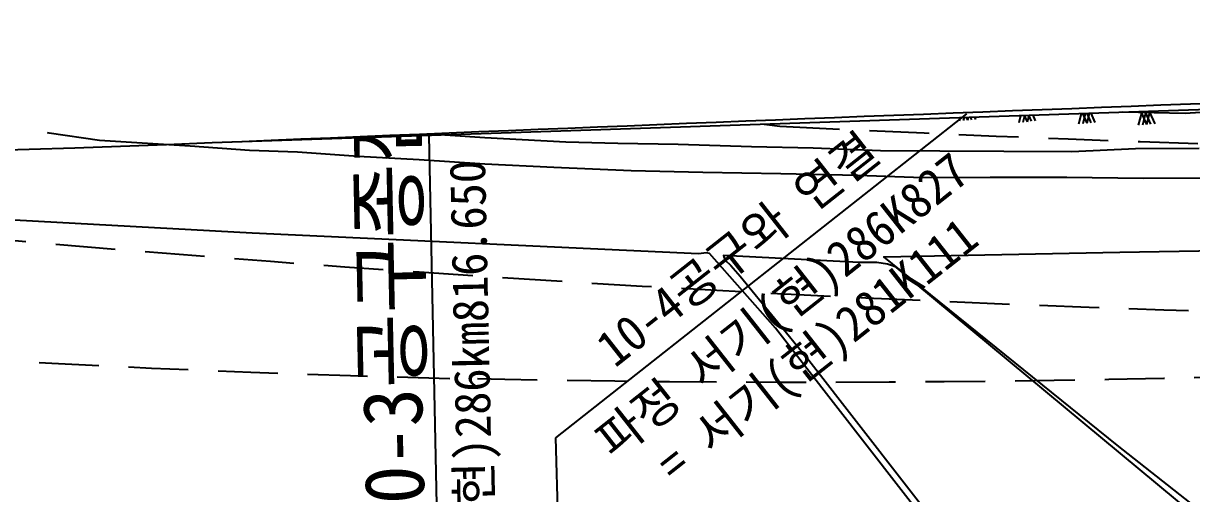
# Model space of a CAD drawing. Header units: millimetres. Extents: x 10470 to 11266, y 1103 to 1807.
# Drawn here: x 10781.2 to 10878.9, y 1522.7 to 1562 of the extents above; entities that cross this region are included whole.
import ezdxf
from ezdxf.enums import TextEntityAlignment as Align
from ezdxf.xclip import XClip

# ---------------------------------------------------------------- set-up
doc = ezdxf.new("R2010")
doc.units = ezdxf.units.MM
doc.header["$LTSCALE"] = 10
doc.header["$MEASUREMENT"] = 0
doc.header["$XCLIPFRAME"] = 2
doc.linetypes.add('DASHED', pattern=[0.75, 0.5, -0.25])
for name, color, linetype in [('TN-LEAL', 1, 'Continuous'), ('TN-LEAT', 3, 'Continuous'), ('TZ-BASE', 253, 'Continuous')]:
    doc.layers.add(name, color=color, linetype=linetype)
doc.layers.add('TX-PAPR', color=2, linetype='Continuous', plot=False)
doc.styles.get("Standard").update_dxf_attribs({"font": 'GulimChe.ttf'})
doc.dimstyles.new('ISO-25', dxfattribs={"dimtxt": 2.5, "dimasz": 2.5, "dimexe": 1.25, "dimexo": 0.625, "dimtad": 1, "dimtxsty": 'Standard', "dimcen": 2.5, "dimadec": 0, "dimazin": 0, "dimtfac": 1, "dimtmove": 0, "dimatfit": 3, "dimfxl": 0, "dimarcsym": 0})

# ---------------------------------------------------------------- blocks, each defined once
blk = doc.blocks.new('AZ080')
at = {"color": 0}
for points in [[(-0.6875746136780663, -1), (-0.3437873068390331, 0)], [(-0.3437873068390331, -1), (0, 0)], [(0, -1), (-0.3437873068390331, 0)], [(0.3437873068390331, -1), (0, 0)], [(0, -1), (0.3437873068390331, 0)], [(0.6875746136780663, -1), (0.3437873068390331, 0)]]:
    blk.add_lwpolyline(points, dxfattribs=at)
blk = doc.blocks.new('JD-FGFJ5DTHFDFHDFHDFHDFH')
at = {"layer": 'TZ-BASE'}
for p, q in [((275.7802852111054, -15.04973700374831), (273.9844382991432, 68.56703823292628)), ((242.3697373183386, 60.27841248322511, 38.73524233605405), (238.3195611345291, 60.90072661603335, 38.69610521431161)), ((246.5758903075766, 59.65159988694359, 38.75089718475112), (242.3697373183386, 60.27841248322511, 38.73524233605405)), ((249.719903639605, 59.45334457850549, 38.74306976040258), (246.5758903075766, 59.65159988694359, 38.75089718475112)), ((254.1846747912641, 59.1883076672093, 38.76655203344807), (249.719903639605, 59.45334457850549, 38.74306976040258)), ((259.1522483734589, 58.82046163373161, 38.75872460909954), (254.1846747912641, 59.1883076672093, 38.76655203344807)), ((263.1677100895904, 58.6779442349216, 38.8526537012816), (259.1522483734589, 58.82046163373161, 38.75872460909954)), ((268.2365969765233, 58.31088194437325, 38.80568915519051), (263.1677100895904, 58.6779442349216, 38.8526537012816)), ((273.3298231868248, 58.03326571261277, 38.80568915519051), (268.2365969765233, 58.31088194437325, 38.80568915519051)), ((278.8367086487124, 57.68523624789668, 38.80568915519051), (273.3298231868248, 58.03326571261277, 38.80568915519051)), ((284.6212833239988, 57.38746313477168, 38.79003430649356), (278.8367086487124, 57.68523624789668, 38.80568915519051)), ((291.0790551996615, 57.12818066030741, 38.86830854997856), (284.6212833239988, 57.38746313477168, 38.79003430649356)), ((297.0967009121377, 56.97816373646492, 38.86048112563002), (291.0790551996615, 57.12818066030741, 38.86830854997856)), ((303.6091297853854, 56.87520660442533, 38.92310052041807), (297.0967009121377, 56.97816373646492, 38.86048112563002)), ((310.0498314455908, 56.71983566792915, 38.9309279447666), (303.6091297853854, 56.87520660442533, 38.92310052041807)), ((315.491392104188, 56.52271236636443, 38.99354733955453), (310.0498314455908, 56.71983566792915, 38.9309279447666)), ((321.1354396139213, 56.5710622309125, 39.04051188564551), (315.491392104188, 56.52271236636443, 38.99354733955453)), ((327.5630112781073, 56.55507781915367, 39.04051188564551), (321.1354396139213, 56.5710622309125, 39.04051188564551)), ((333.935878429329, 56.48715675075073, 39.04051188564551), (327.5630112781073, 56.55507781915367, 39.04051188564551)), ((341.048948818061, 56.50671806541504, 39.00137476390307), (333.935878429329, 56.48715675075073, 39.04051188564551))]:
    blk.add_line(p, q, dxfattribs=at)
at = {"layer": 'TZ-BASE', "linetype": 'DASHED'}
blk.add_line((244.3692367736949, 67.92299067700515), (303.5396735426912, 60.8687329935492), dxfattribs=at)
at = {"layer": 'TZ-BASE', "linetype": 'DASHED', "flags": 128}
blk.add_lwpolyline([(410.6628255049291, 42.5495712083648, -0.0003301489116801438), (404.5970088959439, 42.24578900210327, -0.001400000892781756), (386.22258381953, 41.38930873043137, -0.001800001915863818), (367.844668011443, 40.65050620032707, -0.002200003514948404), (349.4630487188115, 40.05880096188048, -0.002600005818037575), (331.0782192858751, 39.64362026099116, -0.003000008953134295), (312.6915203600947, 39.43438968481496, -0.003400013048242592), (294.305280941684, 39.46051703125704, -0.003866686133386067), (275.9229590742616, 39.7513682761346, -0.004200024630516342)], format="xyb", dxfattribs=at)
at = {"layer": 'TZ-BASE'}
for points in [[(239.0727268751361, 62.85836968029616, 38.68827778996307), (241.2591848712764, 62.53264367429074, 38.68827778996307), (245.2740967044083, 62.06184332206612, 38.75089718475112), (247.6445528980694, 61.81335502309958, 38.75872460909954), (250.0075545679138, 61.67362990789115, 38.76655203344807), (252.3978423308581, 61.58947878953768, 38.8526537012816), (254.7074339594401, 61.52139421761967, 38.8526537012816), (256.8369694688008, 61.36537334002787, 38.80568915519051), (259.3106419847463, 61.18809873913415, 38.78220688214503), (261.7234144972754, 60.99548824573867, 38.77437945779661), (264.4525598466862, 60.76615952543216, 38.77437945779661), (267.3353829320113, 60.6164496067795, 38.77437945779661), (269.781075068342, 60.41465769871138, 38.77437945779661), (272.843872247875, 60.23844635952264, 38.77437945779661), (275.9423587659257, 60.113521188905, 38.77437945779661), (278.8266999643238, 59.91174693196081, 38.77437945779661), (281.9747401861532, 59.74797037267126, 38.74306976040258), (285.6114593931707, 59.55142416746821, 38.75872460909954), (289.9579318355536, 59.4346923995181, 38.82134400388758), (295.0310954026936, 59.35307486727834, 38.8526537012816), (301.1465913479624, 59.15134400001261, 38.91527309606953), (306.3159584234818, 59.03694102942245, 38.91527309606953), (311.9546892167127, 58.81180098105688, 38.94658279346356), (316.9239384589018, 58.78237361117499, 38.96223764216051), (322.279684825975, 58.77552880923031, 38.96223764216051), (327.9613759224594, 58.7488589406712, 38.97789249085758), (333.2961482212995, 58.98310351721011, 38.97789249085758), (338.6349566996214, 59.02095891552744, 39.10313128043355)], [(443.9341278341599, 68.84986522363033, 37.70984974640054), (337.4554216708639, 61.90658729011193, 37.61592065421859), (278.1686098503997, 63.34563181648264, 37.50633671333957), (211.3253718835185, 68.70752440241631, 37.51416413768811), (174.1804267092957, 74.79007099202136, 37.51416413768811)], [(235.0625748859893, 19.31445967813488, 34.85799999999999), (243.401195906481, 5.304447241534945, 35.11599999999999), (243.9750377669989, 5.123501063731965, 35.14399999999999), (244.9124176417536, 5.021359150763601, 35.14399999999999), (246.5544810390857, 5.04576814849861, 35.14399999999999), (281.2468581246794, 5.347682285821065, 35.57299999999999), (283.1656993098441, 5.467438313586172, 35.57299999999999), (331.7065371327626, 6.261446147284005, 36.03099999999999), (331.7193969004729, 6.379003054229543, 36.08799999999999), (331.6841717041971, 6.633909283147659, 36.20199999999999), (331.6410176233621, 6.945341017737519, 36.23099999999999), (331.5655496778199, 7.282067300111521, 36.23099999999999), (331.4172734700551, 7.521115760086104, 36.23099999999999), (331.2332604088588, 7.813266736979131, 36.23099999999999), (303.1563598201901, 43.96488493506331, 35.88799999999999), (297.6497574821988, 50.19406912644627, 35.94499999999999), (297.3834993799392, 50.24317740486003, 35.94499999999999), (296.7283220460522, 50.18216379103251, 35.97399999999999), (259.3601344035997, 51.90796804253478, 36.11699999999999), (231.2300504794111, 53.43368309660582, 35.40199999999999)], [(362.1934638217208, 10.18199168448336, 36.24612139323107), (331.7729423531564, 34.15867591270944, 35.98781638973059), (312.2404478393437, 49.93115060997661, 35.90954214624559), (331.9905127088132, 50.30328318994725, 35.87040502450304), (346.8482613055967, 50.55896196159301, 35.85475017580608), (359.3159737875976, 51.1035842745332, 35.76082108362402), (370.2996042290179, 51.31934416014701, 35.77647593232108), (377.7366222281998, 51.43434103287291, 35.83126790276059), (382.5807798730093, 51.36592530243797, 35.82344047841206), (386.8015521724592, 51.26335241820198, 35.80778562971511), (392.3121942960133, 51.20674513437552, 35.76864850797255), (394.3582229444582, 50.94910435652127, 35.76082108362402), (394.8212336253782, 50.48448503989493, 35.76864850797255), (392.8396628101473, 48.45510653767269, 35.76864850797255), (389.0410624930519, 44.68569907353958, 35.6747194157906), (386.0182708689827, 40.98679602035554, 35.64340971839658), (381.0535285616061, 34.50310580420773, 35.73733881057853), (375.1159125399718, 26.44115808780771, 35.92519699494255), (369.7063880593923, 19.52027361432556, 36.15219230104912), (365.0672261518484, 13.459392342309, 36.16001972539754), (362.1934638217208, 10.18199168448336, 36.24612139323107)], [(360.1629979595309, 10.12228714674711, 36.11699999999999), (313.2867534171673, 49.02693111897679, 35.94499999999999), (313.0402877299057, 49.13698412920348, 35.94499999999999), (312.5274772708071, 49.29714165476616, 35.91599999999999), (311.6422036758158, 49.43493375158869, 35.91599999999999), (310.1697167955572, 49.43431140726898, 35.91599999999999), (298.8266703968402, 50.03848637867486, 36.05899999999999), (298.8426148353319, 49.92443913017632, 36.05899999999999), (298.9665927324968, 49.65316347510088, 36.05899999999999), (299.4328083345317, 49.19785697129555, 36.05899999999999), (300.2209575693996, 48.29577117529698, 36.05899999999999), (305.954302061873, 41.26020432310179, 35.91599999999999), (330.2724081812194, 9.962075708608609, 36.145), (332.7261620485224, 6.402346932678483, 36.002), (332.798631992744, 6.296228568593506, 36.03099999999999), (333.0658863321587, 6.247206959931646, 36.03099999999999), (333.635733954201, 6.296782030723989, 36.05899999999999), (346.6236551892362, 6.839375549810939, 36.08799999999999)]]:
    blk.add_polyline3d(points, dxfattribs=at)
at = {"layer": 'TZ-BASE', "linetype": 'DASHED'}
for centre, radius, start, end in [((395.7682743567275, 1845.48714744288), 1801.00000000004, 257.7620091862785, 270.4719760901917), ((302.9845291163656, 1188.432643223787), 1148.999999994993, 255.3600911822463, 268.6504289529939), ((395.7682743567275, 1845.48714744288), 1787.000000000008, 267.0416013735299, 273.2340912185904)]:
    blk.add_arc(centre, radius, start, end, dxfattribs=at)
at = {"layer": 'TZ-BASE', "rotation": 4.972046271607232}
for p in [(314.1672071309586, 62.47185259347316, 37.57287542633487), (319.1657263510861, 62.35052558151074, 37.58211453732586), (324.1642455714173, 62.22919856960652, 37.59135364831685), (329.1627647916612, 62.10787155770231, 37.60059275930783), (334.1612840118469, 61.9865445457981, 37.60983187029882)]:
    blk.add_blockref('AZ080', p, dxfattribs=at)
at = {"layer": 'TZ-BASE'}
for s, height, p in [('제10-3공구종점', 4.999999999999999, (273.9846560235019, 19.77734622854041)), ('서기(현)286km816.650', 3, (279.6780022825405, 19.61902618064778))]:
    blk.add_text(s, height=height, rotation=91.23037001971642, dxfattribs=at).set_placement(p)

msp = doc.modelspace()

# ---------------------------------------------------------------- linework, layer by layer
at = {"layer": 'TX-PAPR', "flags": 128}
msp.add_lwpolyline([(11259.06894187505, 1417.609332286474, -0.004682518031118363), (11118.45152534243, 1412.740018417955, 0.004124412581401395), (10803.21697875358, 1402.176315077826, -0.05072775357634651), (10528.81608225124, 1418.555992212741), (10553.08728943318, 1566.579530424277, 0.0506800824040953), (10796.95676887485, 1552.045624051605, -0.004124412581401545), (11114.66453264364, 1562.692206418969, 0.004730266588331758), (11253.87893140367, 1567.526246712847), (11259.06894187505, 1417.609332286474)], format="xyb", dxfattribs=at)

# ---------------------------------------------------------------- block references
at = {"layer": 'TZ-BASE'}
ref = msp.add_blockref('JD-FGFJ5DTHFDFHDFHDFHDFH', (10540.9516858422, 1492.567761318422), dxfattribs=at)
XClip(ref).set_block_clipping_path([(718.117256032885, -74.95842903194716), (577.499839500204, -79.82774290052475), (262.26529291138286, -90.39144624059554), (-12.135603591013933, -74.01176910568029), (12.135603590984829, 74.01176910591312), (256.00508303262177, 59.47786273312522), (573.7128468014416, 70.12444510054775), (712.92724556147, 74.95848539448343)])

# ---------------------------------------------------------------- texts
at = {"layer": 'TN-LEAT'}
for s, p in [('10-4공구와 연결', (10840.94106159861, 1543.139644408378)), ('파정 서기(현)286K827', (10844.65388051701, 1538.426367875143)), ('= 서기(현)281K111', (10847.58293855357, 1534.708044732759))]:
    msp.add_text(s, height=3, rotation=38.22878695249845, dxfattribs=at).set_placement(p, align=Align.MIDDLE_CENTER)

# ---------------------------------------------------------------- leaders
at = {"layer": 'TN-LEAL'}
msp.add_leader([(10826.02150351363, 1516.693486961665), (10825.73227549083, 1527.340132484633), (10860.14661650617, 1554.444486449485)], dimstyle='ISO-25', override={"dimgap": 1.25, "dimtad": 0}, dxfattribs=at)

doc.saveas('drawing.dxf')
